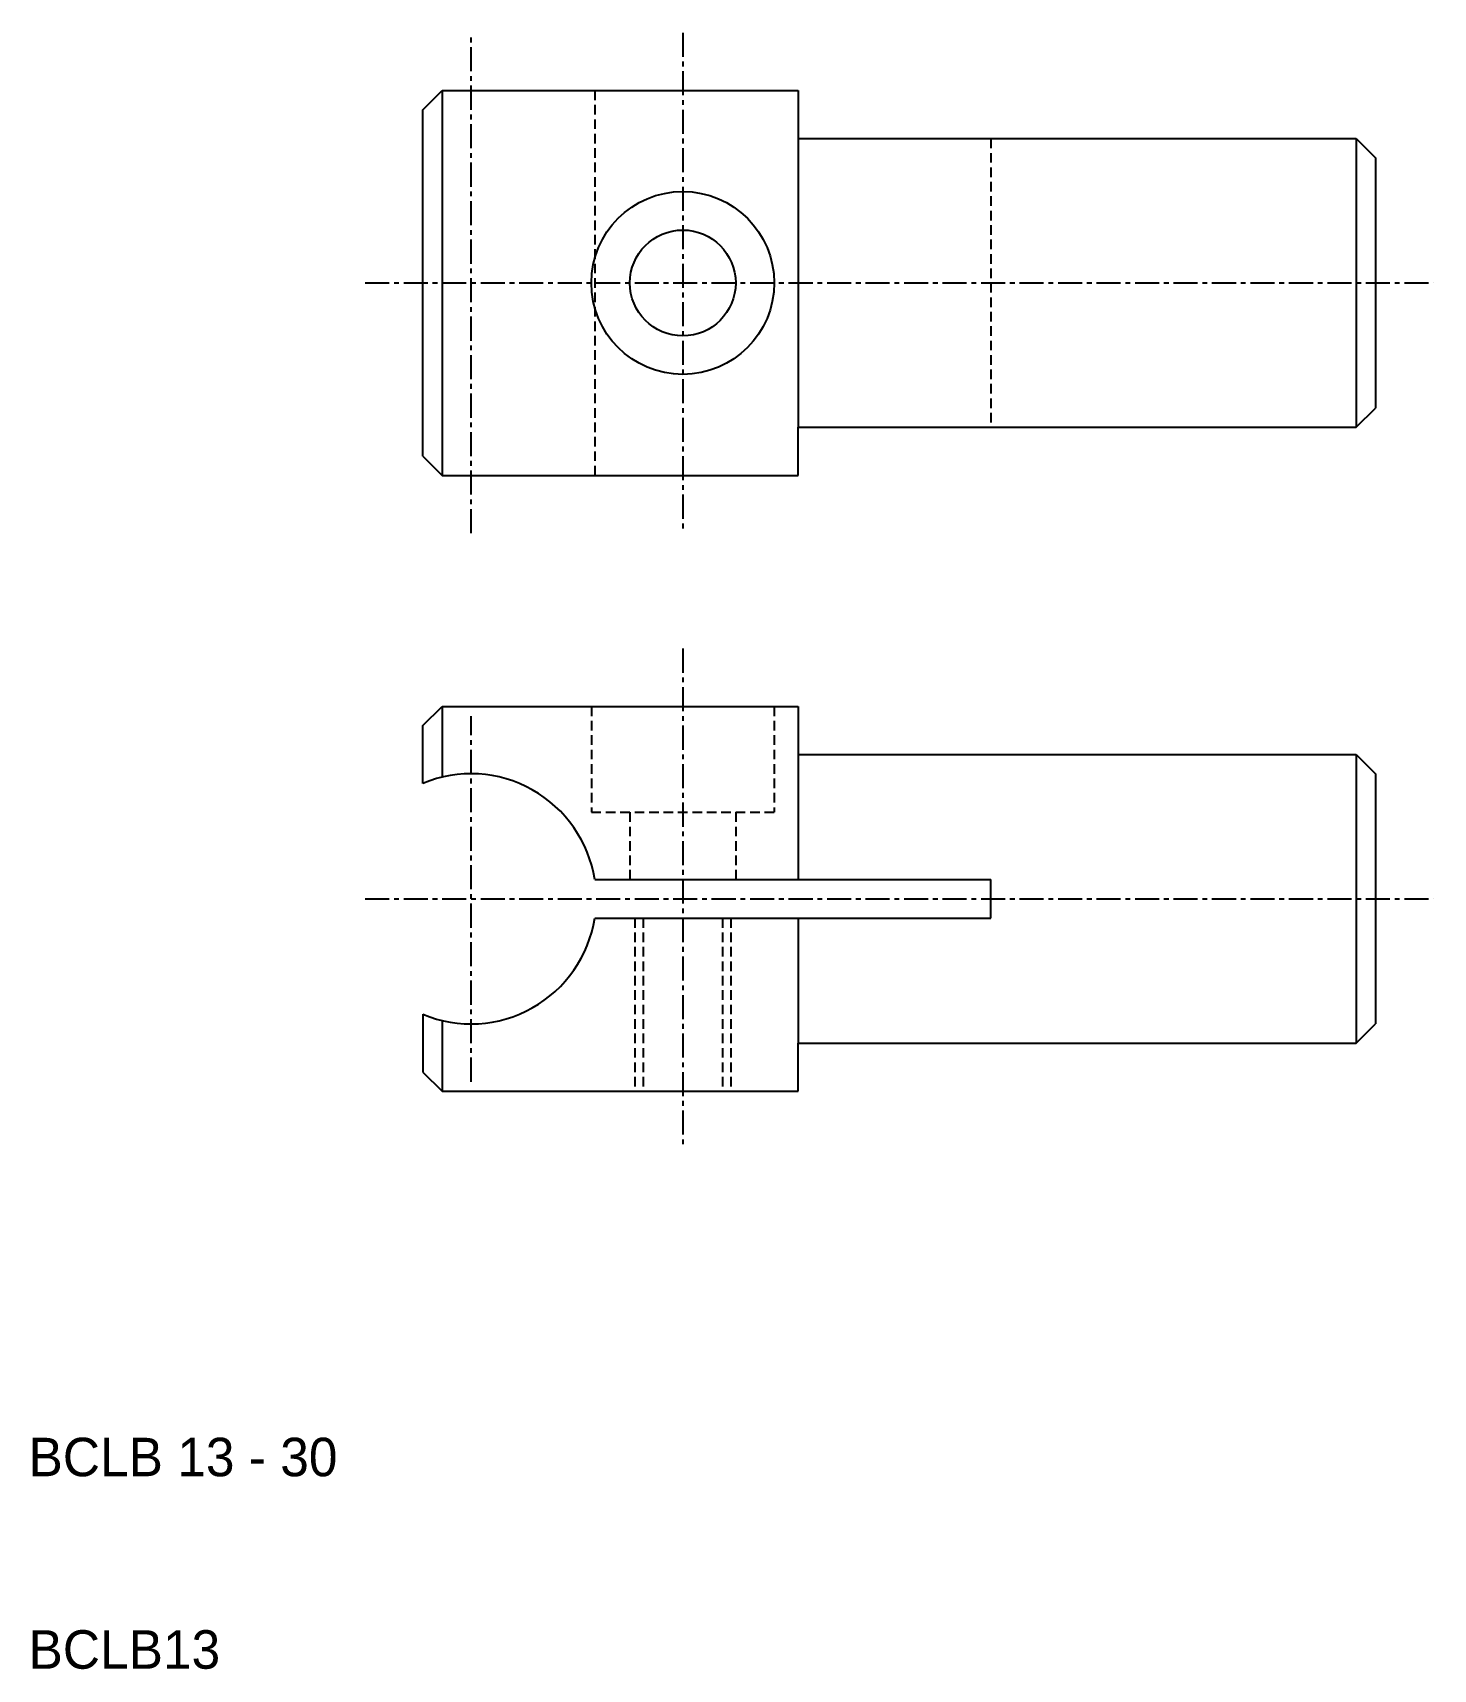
# Model space of a CAD drawing. Extents: x 39.1 to 111.9, y 146.5 to 231.6.
import ezdxf

# ---------------------------------------------------------------- set-up
doc = ezdxf.new("R2010")
doc.units = 0
doc.linetypes.add('CENTER', pattern=[2, 1.25, -0.25, 0.25, -0.25])
doc.linetypes.add('DASHED', pattern=[0.75, 0.5, -0.25])
doc.layers.get('0').update_dxf_attribs({"linetype": 'CONTINUOUS'})
doc.layers.add('CENTER', color=1, linetype='CENTER')

msp = doc.modelspace()

# ---------------------------------------------------------------- linework, layer by layer
at = {"color": 7, "linetype": 'CONTINUOUS'}
for p, q in [((59.415, 227.567), (60.415, 228.567)), ((60.415, 228.567), (78.915, 228.567)), ((60.415, 228.567), (60.415, 208.567)), ((78.915, 228.567), (78.915, 226.067)), ((59.415, 209.567), (59.415, 227.567)), ((78.915, 226.067), (107.915, 226.067)), ((78.915, 226.067), (78.915, 211.067)), ((107.915, 226.067), (107.915, 211.067)), ((107.915, 226.067), (108.915, 225.067)), ((108.915, 225.067), (108.915, 212.067)), ((107.915, 211.067), (108.915, 212.067)), ((78.915, 211.067), (107.915, 211.067)), ((78.915, 208.567), (78.915, 211.067)), ((59.415, 209.567), (60.415, 208.567)), ((60.415, 208.567), (78.915, 208.567)), ((59.415, 195.567), (60.415, 196.567)), ((60.415, 196.567), (78.915, 196.567)), ((60.415, 196.567), (60.415, 192.892)), ((78.915, 196.567), (78.915, 194.067)), ((59.415, 192.567), (59.415, 195.567)), ((78.915, 194.067), (107.915, 194.067)), ((78.915, 194.067), (78.915, 187.567)), ((107.915, 194.067), (107.915, 179.067)), ((108.915, 193.067), (108.915, 180.067)), ((68.338, 187.567), (88.915, 187.567)), ((88.915, 185.567), (88.915, 187.567)), ((68.338, 185.567), (88.915, 185.567)), ((78.915, 185.567), (78.915, 179.067)), ((59.415, 180.567), (59.415, 177.567)), ((60.415, 180.243), (60.415, 176.567)), ((107.915, 179.067), (108.915, 180.067)), ((78.915, 179.067), (107.915, 179.067)), ((78.915, 176.567), (78.915, 179.067)), ((59.415, 177.567), (60.415, 176.567)), ((60.415, 176.567), (78.915, 176.567))]:
    msp.add_line(p, q, dxfattribs=at)
at = {"color": 3, "linetype": 'DASHED'}
for p, q in [((68.338, 228.567), (68.338, 208.567)), ((88.915, 226.067), (88.915, 211.067)), ((68.165, 196.567), (68.165, 191.067)), ((77.665, 196.567), (77.665, 191.067)), ((68.165, 191.067), (77.665, 191.067)), ((70.165, 191.067), (70.165, 187.567)), ((75.665, 191.067), (75.665, 187.567)), ((70.415, 185.567), (70.415, 176.567)), ((70.848, 185.567), (70.848, 176.567)), ((74.982, 185.567), (74.982, 176.567)), ((75.415, 185.567), (75.415, 176.567))]:
    msp.add_line(p, q, dxfattribs=at)
msp.add_line((107.915, 194.067), (108.915, 193.067))
at = {"color": 7, "linetype": 'CONTINUOUS'}
for radius in [4.75, 2.75]:
    msp.add_circle((72.915, 218.567), radius, dxfattribs=at)
for start, end in [(8.84988, 112.61986), (247.38014, 351.15012)]:
    msp.add_arc((61.915, 186.567), 6.5, start, end, dxfattribs=at)
at = {"layer": 'CENTER', "color": 1, "linetype": 'CENTER'}
for p, q in [((61.915, 205.567), (61.915, 231.567)), ((72.915, 231.567), (72.915, 205.567)), ((56.415, 218.567), (111.915, 218.567)), ((72.915, 199.567), (72.915, 173.567)), ((61.915, 177.067), (61.915, 196.067)), ((56.415, 186.567), (111.915, 186.567))]:
    msp.add_line(p, q, dxfattribs=at)

# ---------------------------------------------------------------- texts
at = {"color": 7, "linetype": 'CONTINUOUS'}
for s, p in [('BCLB 13 - 30', (38.915, 156.567)), ('BCLB13', (38.915, 146.567))]:
    msp.add_text(s, height=2, dxfattribs=at).set_placement(p)

doc.saveas('drawing.dxf')
